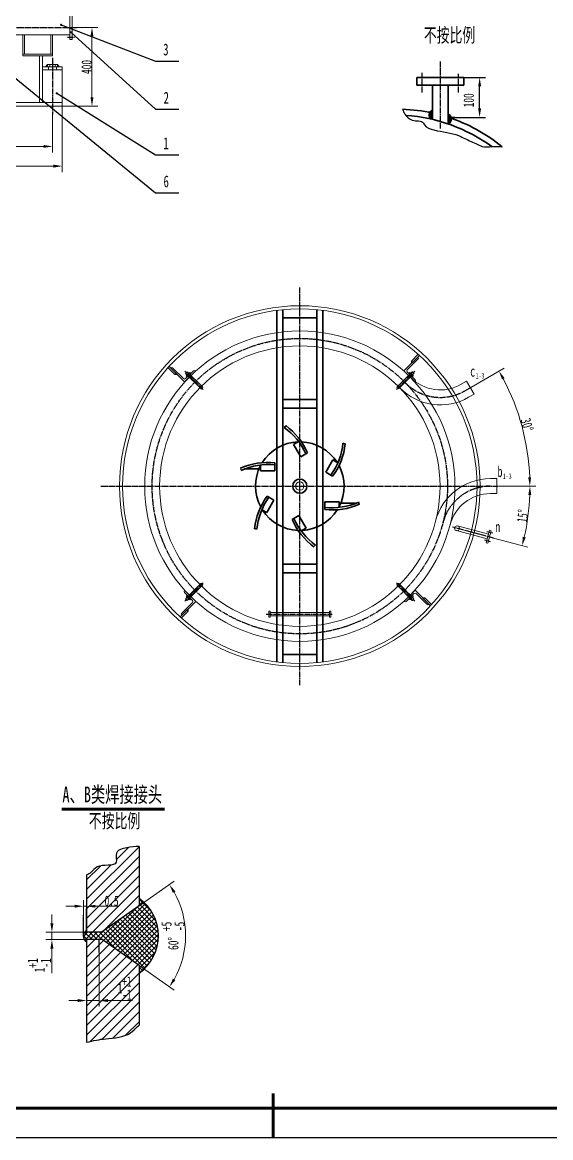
# Model space of a CAD drawing. Header units: millimetres. Extents: x 12275 to 21185, y 21638 to 34253.
# Drawn here: x 15456 to 18140, y 21638 to 27301 of the extents above; entities that cross this region are included whole.
import ezdxf

# ---------------------------------------------------------------- set-up
doc = ezdxf.new("R2010")
doc.units = ezdxf.units.MM
doc.linetypes.add('EB_DASHDOT', pattern=[39, 30, -3, 3, -3])
doc.layers.get('0').update_dxf_attribs({"lineweight": 0})
for name, color, linetype, lineweight in [('CAXA0', 7, 'Continuous', 70), ('CAXA1', 1, 'EB_DASHDOT', 25), ('CAXA3', 7, 'Continuous', 25), ('CAXA4', 3, 'Continuous', 25), ('CAXA5', 4, 'Continuous', 25)]:
    doc.layers.add(name, color=color, linetype=linetype, lineweight=lineweight)
doc.styles.add('UserTxtStyle12', font='SIMFANG.TTF', dxfattribs={"width": 0.667})
doc.styles.add('标准', font='SIMFANG.TTF', dxfattribs={"width": 0.667})

msp = doc.modelspace()

# ---------------------------------------------------------------- hatches: boundary and pattern name
at = {"layer": 'CAXA0', "linetype": 'Continuous', "lineweight": 25}
for color, points in [(0, [(15658.677, 27288.697), (15658.607, 27289.576), (15658.401, 27290.435), (15658.064, 27291.25), (15657.602, 27292.003), (15657.029, 27292.674), (15656.358, 27293.247), (15655.605, 27293.708), (15654.79, 27294.046), (15653.932, 27294.252), (15653.052, 27294.322), (15652.172, 27294.252), (15651.313, 27294.046), (15650.498, 27293.708), (15649.745, 27293.247), (15649.074, 27292.674), (15648.501, 27292.003), (15648.04, 27291.25), (15647.702, 27290.435), (15647.496, 27289.576), (15647.427, 27288.697), (15647.496, 27287.817), (15647.702, 27286.958), (15648.04, 27286.143), (15648.501, 27285.39), (15649.074, 27284.719), (15649.745, 27284.146), (15650.498, 27283.685), (15651.313, 27283.347), (15652.172, 27283.141), (15653.052, 27283.072), (15653.932, 27283.141), (15654.79, 27283.347), (15655.605, 27283.685), (15656.358, 27284.146), (15657.029, 27284.719), (15657.602, 27285.39), (15658.064, 27286.143), (15658.401, 27286.958), (15658.607, 27287.817)]), (0, [(15708.793, 27250.799), (15708.724, 27251.678), (15708.518, 27252.537), (15708.18, 27253.352), (15707.719, 27254.105), (15707.145, 27254.776), (15706.474, 27255.349), (15705.722, 27255.81), (15704.906, 27256.148), (15704.048, 27256.354), (15703.168, 27256.424), (15702.288, 27256.354), (15701.43, 27256.148), (15700.614, 27255.81), (15699.862, 27255.349), (15699.191, 27254.776), (15698.617, 27254.105), (15698.156, 27253.352), (15697.818, 27252.537), (15697.612, 27251.678), (15697.543, 27250.799), (15697.612, 27249.919), (15697.818, 27249.06), (15698.156, 27248.245), (15698.617, 27247.492), (15699.191, 27246.821), (15699.862, 27246.248), (15700.614, 27245.787), (15701.43, 27245.449), (15702.288, 27245.243), (15703.168, 27245.174), (15704.048, 27245.243), (15704.906, 27245.449), (15705.722, 27245.787), (15706.474, 27246.248), (15707.145, 27246.821), (15707.719, 27247.492), (15708.18, 27248.245), (15708.518, 27249.06), (15708.724, 27249.919)]), (256, [(15574.327, 27075.595), (15584.05, 27075.595), (15584.05, 27087.595)]), (256, [(15634.05, 27087.595), (15634.05, 27075.595), (15643.773, 27075.595)]), (0, [(15636.596, 26941.075), (15636.527, 26941.955), (15636.321, 26942.813), (15635.983, 26943.629), (15635.522, 26944.381), (15634.949, 26945.053), (15634.277, 26945.626), (15633.525, 26946.087), (15632.709, 26946.425), (15631.851, 26946.631), (15630.971, 26946.7), (15630.091, 26946.631), (15629.233, 26946.425), (15628.417, 26946.087), (15627.665, 26945.626), (15626.994, 26945.053), (15626.42, 26944.381), (15625.959, 26943.629), (15625.621, 26942.813), (15625.415, 26941.955), (15625.346, 26941.075), (15625.415, 26940.195), (15625.621, 26939.337), (15625.959, 26938.521), (15626.42, 26937.769), (15626.994, 26937.098), (15627.665, 26936.524), (15628.417, 26936.063), (15629.233, 26935.725), (15630.091, 26935.519), (15630.971, 26935.45), (15631.851, 26935.519), (15632.709, 26935.725), (15633.525, 26936.063), (15634.277, 26936.524), (15634.949, 26937.098), (15635.522, 26937.769), (15635.983, 26938.521), (15636.321, 26939.337), (15636.527, 26940.195)]), (256, [(17432.677, 25570.042), (17438.334, 25575.699), (17432.677, 25581.357)]), (256, [(16241.86, 25513.426), (16236.202, 25519.083), (16230.545, 25513.426)]), (256, [(17489.293, 24379.225), (17494.95, 24373.567), (17500.608, 24379.225)]), (256, [(16298.476, 24322.608), (16292.818, 24316.951), (16298.476, 24311.294)])]:
    msp.add_hatch(color=color, dxfattribs=at).paths.add_polyline_path(points, flags=0)
at = {"layer": 'CAXA4', "linetype": 'Continuous', "lineweight": 25}
for points in [[(17778.824, 27021.764), (17786.324, 26976.764), (17771.324, 26976.764)], [(17778.824, 26818.915), (17786.324, 26863.915), (17771.324, 26863.915)]]:
    msp.add_hatch(color=256, dxfattribs=at).paths.add_polyline_path(points, flags=0)

# ---------------------------------------------------------------- linework, layer by layer
msp.add_line((16563.809, 25037.923), (16567.1, 25026.363))
at = {"layer": 'CAXA0', "color": 0, "linetype": 'Continuous', "lineweight": 25}
for p, q in [((14714.181, 27595.33), (16131.772, 26435.153)), ((15653.052, 27288.697), (16131.772, 27104.878)), ((15703.168, 27250.799), (16131.772, 26859.755)), ((16131.772, 27104.878), (16251.772, 27104.878)), ((15630.971, 26941.075), (16131.772, 26628.648)), ((16131.772, 26859.755), (16251.772, 26859.755)), ((16131.772, 26628.648), (16251.772, 26628.648)), ((16131.772, 26435.153), (16251.772, 26435.153))]:
    msp.add_line(p, q, dxfattribs=at)
at = {"layer": 'CAXA0', "linetype": 'Continuous', "lineweight": 18}
for p, q in [((15697.099, 27213.595), (15697.099, 27337.595)), ((15709.099, 27213.595), (15709.099, 27337.595)), ((14843.099, 27237.595), (15697.099, 27237.595)), ((15459.05, 27237.595), (15459.05, 27131.095)), ((15467.05, 27237.595), (15467.05, 27139.095)), ((15601.05, 27237.595), (15601.05, 27139.095)), ((15609.05, 27237.595), (15609.05, 27131.095)), ((15697.099, 27213.595), (15709.099, 27213.595)), ((15459.05, 27139.095), (15609.05, 27139.095)), ((15459.05, 27131.095), (15609.05, 27131.095)), ((15543.05, 27131.095), (15543.05, 26893.595)), ((15559.05, 27131.095), (15559.05, 26893.595)), ((15559.05, 27075.595), (15659.05, 27075.595)), ((15584.05, 27087.595), (15574.327, 27075.595)), ((15584.05, 27087.595), (15584.05, 27075.595)), ((15584.05, 27087.595), (15634.05, 27087.595)), ((15589.05, 27075.595), (15589.05, 27059.595)), ((15595.55, 27087.595), (15595.55, 27075.595)), ((15622.55, 27087.595), (15622.55, 27075.595)), ((15629.05, 27075.595), (15629.05, 27059.595)), ((15634.05, 27087.595), (15643.773, 27075.595)), ((15634.05, 27087.595), (15634.05, 27075.595)), ((15659.05, 27075.595), (15659.05, 26875.595)), ((15559.05, 27059.595), (15659.05, 27059.595)), ((13627.05, 26893.595), (15659.05, 26893.595)), ((13627.05, 26875.595), (15659.05, 26875.595)), ((17394.471, 25531.836), (17473.044, 25610.409)), ((17432.677, 25581.357), (17467.11, 25615.789)), ((16230.545, 25513.426), (16196.112, 25547.859)), ((16280.066, 25475.22), (16201.492, 25553.793)), ((16274.408, 25492.192), (16220.664, 25545.936)), ((17411.443, 25537.493), (17465.187, 25591.238)), ((17432.677, 25570.042), (17432.677, 25581.357)), ((17438.334, 25575.699), (17432.677, 25581.357)), ((16236.202, 25519.083), (16230.545, 25513.426)), ((16241.86, 25513.426), (16230.545, 25513.426)), ((16336.639, 25531.793), (16280.066, 25475.22)), ((16285.699, 25519.078), (16292.771, 25526.15)), ((16285.699, 25517.664), (16294.185, 25526.15)), ((16285.699, 25517.664), (16285.699, 25519.078)), ((16312.61, 25492.168), (16285.699, 25519.078)), ((16362.054, 25441.309), (16285.699, 25517.664)), ((16325.324, 25531.793), (16285.723, 25492.192)), ((16294.204, 25500.673), (16289.145, 25505.732)), ((16290.559, 25508.561), (16303.288, 25521.29)), ((16292.771, 25526.15), (16294.185, 25526.15)), ((16319.681, 25499.239), (16292.771, 25526.15)), ((16370.54, 25449.795), (16294.185, 25526.15)), ((16303.381, 25498.535), (16297.724, 25504.192)), ((16311.176, 25517.645), (16306.117, 25522.704)), ((16313.314, 25508.468), (16307.657, 25514.125)), ((16311.902, 25491.46), (16320.388, 25499.946)), ((17360.56, 25449.848), (17436.915, 25526.203)), ((17369.046, 25441.362), (17445.401, 25517.717)), ((17451.044, 25475.263), (17394.471, 25531.836)), ((17410.712, 25499.999), (17419.198, 25491.513)), ((17411.419, 25499.292), (17438.329, 25526.203)), ((17451.044, 25486.577), (17411.443, 25526.179)), ((17417.786, 25508.521), (17423.443, 25514.178)), ((17418.49, 25492.22), (17445.401, 25519.131)), ((17419.924, 25517.698), (17424.983, 25522.757)), ((17427.719, 25498.588), (17433.376, 25504.245)), ((17427.812, 25521.343), (17440.541, 25508.614)), ((17436.896, 25500.726), (17441.955, 25505.785)), ((17436.915, 25526.203), (17438.329, 25526.203)), ((17436.915, 25526.203), (17445.401, 25517.717)), ((17438.329, 25526.203), (17445.401, 25519.131)), ((17445.401, 25519.131), (17445.401, 25517.717)), ((17685.08, 25463.354), (17712.595, 25479.24)), ((17750.595, 25413.422), (17712.595, 25479.24)), ((17723.08, 25397.536), (17750.595, 25413.422)), ((17833.81, 24984.325), (17865.576, 24984.325)), ((17865.576, 24908.325), (17865.576, 24984.325)), ((17833.81, 24908.325), (17865.576, 24908.325)), ((17816.701, 24678.517), (17660.624, 24720.337)), ((17823.172, 24702.665), (17667.095, 24744.486)), ((17828.348, 24721.983), (17811.525, 24659.198)), ((17838.007, 24719.395), (17821.184, 24656.61)), ((17838.007, 24719.395), (17828.348, 24721.983)), ((17821.184, 24656.61), (17811.525, 24659.198)), ((16280.109, 24417.388), (16336.682, 24360.815)), ((16362.107, 24451.289), (16285.752, 24374.934)), ((16370.593, 24442.803), (16294.238, 24366.448)), ((17360.613, 24442.856), (17436.968, 24366.501)), ((17369.099, 24451.342), (17445.454, 24374.987)), ((17394.514, 24360.858), (17451.087, 24417.431)), ((17451.087, 24417.431), (17529.66, 24338.858)), ((16336.682, 24360.815), (16258.109, 24282.241)), ((16319.71, 24355.157), (16265.965, 24301.413)), ((16280.109, 24406.073), (16319.71, 24366.472)), ((16312.662, 24400.43), (16285.752, 24373.52)), ((16285.752, 24373.52), (16285.752, 24374.934)), ((16294.238, 24366.448), (16285.752, 24374.934)), ((16292.823, 24366.448), (16285.752, 24373.52)), ((16294.257, 24391.925), (16289.198, 24386.866)), ((16303.341, 24371.308), (16290.612, 24384.037)), ((16319.734, 24393.359), (16292.823, 24366.448)), ((16294.238, 24366.448), (16292.823, 24366.448)), ((16303.434, 24394.063), (16297.776, 24388.406)), ((16311.229, 24374.953), (16306.17, 24369.894)), ((16313.367, 24384.13), (16307.709, 24378.473)), ((16320.441, 24392.651), (16311.955, 24401.137)), ((17405.828, 24360.858), (17445.43, 24400.459)), ((17419.25, 24401.19), (17410.764, 24392.704)), ((17411.471, 24393.411), (17438.382, 24366.501)), ((17417.839, 24384.183), (17423.496, 24378.525)), ((17418.543, 24400.483), (17445.454, 24373.572)), ((17419.977, 24375.006), (17425.036, 24369.946)), ((17427.772, 24394.116), (17433.429, 24388.458)), ((17440.594, 24384.09), (17427.865, 24371.361)), ((17436.949, 24391.978), (17442.008, 24386.918)), ((17445.454, 24374.987), (17436.968, 24366.501)), ((17438.382, 24366.501), (17436.968, 24366.501)), ((17445.454, 24373.572), (17438.382, 24366.501)), ((17445.454, 24374.987), (17445.454, 24373.572)), ((17456.744, 24400.459), (17510.489, 24346.714)), ((17489.293, 24379.225), (17500.608, 24379.225)), ((17494.95, 24373.567), (17500.608, 24379.225)), ((17500.608, 24379.225), (17535.04, 24344.792)), ((16298.476, 24311.294), (16264.043, 24276.861)), ((16292.818, 24316.951), (16298.476, 24311.294)), ((16298.476, 24322.608), (16298.476, 24311.294)), ((16715.576, 24312.325), (16707.576, 24312.325)), ((16707.576, 24312.325), (16707.576, 24280.325)), ((16715.576, 24312.325), (16715.576, 24280.325)), ((16715.576, 24304.325), (17015.576, 24304.325)), ((17015.576, 24312.325), (17023.576, 24312.325)), ((17015.576, 24312.325), (17015.576, 24280.325)), ((17023.576, 24312.325), (17023.576, 24280.325)), ((16715.576, 24280.325), (16707.576, 24280.325)), ((16715.576, 24288.325), (17015.576, 24288.325)), ((17015.576, 24280.325), (17023.576, 24280.325))]:
    msp.add_line(p, q, dxfattribs=at)
at = {"layer": 'CAXA0', "linetype": 'Continuous', "lineweight": 35}
for p, q in [((17698.402, 27021.764), (17459.465, 27021.764)), ((17459.465, 27021.764), (17459.465, 26981.941)), ((17698.402, 26981.941), (17698.402, 27021.764)), ((17459.465, 26981.941), (17698.402, 26981.941)), ((17539.11, 26981.941), (17539.11, 26808.438)), ((17618.756, 26981.941), (17618.756, 26785.476)), ((17652.293, 26818.915), (17621.974, 26818.915)), ((16749.456, 25838.803), (16749.456, 24053.819)), ((16778.489, 25842.102), (16778.489, 24050.519)), ((16952.685, 25842.102), (16952.685, 24050.519)), ((16981.718, 25838.803), (16981.718, 24053.819)), ((16778.489, 25801.142), (16952.685, 25801.142)), ((16778.489, 25386.63), (16952.685, 25386.63)), ((16778.489, 25343.081), (16952.685, 25343.081)), ((16786.448, 25244.104), (16795.825, 25253.346)), ((16859.155, 25172.86), (16834.023, 25158.325)), ((16834.023, 25158.325), (16870.363, 25095.495)), ((17084.292, 25163.8), (17096.984, 25160.302)), ((16870.363, 25095.495), (16904.866, 25115.451)), ((16658.099, 25033.413), (16584.118, 25033.413)), ((16666.033, 25053.659), (16666.056, 25024.626)), ((16738.638, 25024.683), (16738.607, 25064.542)), ((17033.793, 25079.71), (16997.55, 25016.824)), ((17058.947, 25065.213), (17033.793, 25079.71)), ((16666.056, 25024.626), (16738.638, 25024.683)), ((16997.55, 25016.824), (17032.085, 24996.921)), ((16697.858, 24812.314), (16734.101, 24875.2)), ((16734.101, 24875.2), (16699.566, 24895.102)), ((17065.595, 24867.397), (16993.013, 24867.341)), ((16993.013, 24867.341), (16993.044, 24827.481)), ((17065.617, 24838.364), (17065.595, 24867.397)), ((17163.669, 24865.708), (17166.985, 24852.967)), ((16672.704, 24826.811), (16697.858, 24812.314)), ((17149.103, 24859.216), (17073.024, 24859.216)), ((16861.288, 24796.529), (16826.784, 24776.572)), ((16897.628, 24733.699), (16861.288, 24796.529)), ((16647.359, 24728.223), (16634.666, 24731.722)), ((16872.496, 24719.163), (16897.628, 24733.699)), ((16945.203, 24647.92), (16935.827, 24638.677)), ((16778.489, 24549.541), (16952.685, 24549.541)), ((16778.489, 24505.991), (16952.685, 24505.991)), ((16778.489, 24091.48), (16952.685, 24091.48))]:
    msp.add_line(p, q, dxfattribs=at)
at = {"layer": 'CAXA0', "linetype": 'Continuous', "lineweight": 70}
for p, q in [((16730.134, 21638.091), (16730.134, 21863.091)), ((21035.134, 21788.091), (12650.134, 21788.091))]:
    msp.add_line(p, q, dxfattribs=at)
at = {"layer": 'CAXA0', "linetype": 'Continuous', "lineweight": 25}
msp.add_line((21185.134, 21638.091), (12275.134, 21638.091), dxfattribs=at)
at = {"layer": 'CAXA0', "linetype": 'Continuous', "lineweight": 18}
for centre, radius in [((16865.576, 24946.325), 916), ((16865.576, 24946.325), 900), ((16865.562, 24946.315), 788), ((16865.562, 24946.315), 712), ((16865.562, 24946.315), 21.071), ((17663.859, 24732.411), 12.5)]:
    msp.add_circle(centre, radius, dxfattribs=at)
at = {"layer": 'CAXA0', "linetype": 'Continuous', "lineweight": 35}
msp.add_circle((16865.562, 24946.315), 36.291, dxfattribs=at)
for centre, radius, start, end in [((17356.522, 26009.489), 851.15, 77.612645, 87.939326), ((17547.403, 26830.957), 25.444, 109.021976, 236.285153), ((17344.133, 25982.529), 848.611, 54.169692, 85.952699), ((17607.616, 26810.178), 27.205, 296.330397, 65.931073), ((17356.522, 26009.489), 851.15, 50.838752, 72.055595), ((16584.535, 24967.123), 343.166, 24.696834, 54.040107), ((16590.735, 24977.371), 343.139, 23.728567, 53.588844), ((16865.562, 24946.315), 225.004, 92.397517, 147.990062), ((16865.562, 24946.315), 225.004, 32.542504, 87.873249), ((16743.463, 25200.172), 343.166, 324.696834, 354.040107), ((16755.438, 25199.926), 343.139, 323.728567, 353.588844), ((16701.123, 24723.456), 343.139, 83.728567, 113.588844), ((16706.897, 24712.963), 343.166, 84.696834, 114.040107), ((16865.562, 24946.315), 225.004, 152.469486, 208.00478), ((16865.562, 24946.315), 225.004, 332.760876, 27.771109), ((16976.213, 24692.097), 343.139, 143.728567, 173.588844), ((16988.187, 24691.852), 343.166, 144.696834, 174.040107), ((17024.754, 25179.06), 343.166, 264.696834, 294.040107), ((16865.562, 24946.315), 225.004, 212.68732, 267.902924), ((16865.562, 24946.315), 225.004, 272.833731, 327.786068), ((17030.528, 25168.567), 343.139, 263.728567, 293.588844), ((17140.916, 24914.653), 343.139, 203.728567, 233.588844), ((17147.116, 24924.9), 343.166, 204.696834, 234.040107)]:
    msp.add_arc(centre, radius, start, end, dxfattribs=at)
at = {"layer": 'CAXA0', "linetype": 'Continuous', "lineweight": 18}
for centre, radius, start, end in [((17459.53, 25596.895), 8.001, 315, 45), ((16215.006, 25540.279), 8.001, 45, 135), ((16280.066, 25497.849), 8.001, 225, 315), ((16294.095, 25505.025), 5, 98.130102, 171.869898), ((16310.006, 25501.843), 18.502, 116.075356, 153.924644), ((16306.824, 25517.754), 5, 98.130102, 171.869898), ((16330.982, 25526.136), 8.001, 45, 135), ((17417.1, 25531.836), 8.001, 135, 225), ((17424.276, 25517.807), 5, 8.130102, 81.869898), ((17579.08, 25646.952), 212, 224.478125, 300), ((17421.094, 25501.896), 18.502, 26.075356, 63.924644), ((17437.005, 25505.078), 5, 8.130102, 81.869898), ((17445.387, 25480.92), 8.001, 315, 45), ((16366.297, 25445.552), 6.001, 225, 45), ((17364.803, 25445.605), 6.001, 135, 315), ((17579.08, 25646.952), 288, 224.478125, 300), ((17833.81, 24696.325), 288, 90, 165.523101), ((17833.81, 24696.325), 212, 90, 165.523101), ((16285.766, 24411.731), 8.001, 135, 225), ((16366.35, 24447.046), 6.001, 315, 135), ((17364.856, 24447.099), 6.001, 45, 225), ((16294.148, 24387.573), 5, 188.130102, 261.869898), ((16310.059, 24390.755), 18.502, 206.075356, 243.924644), ((16306.877, 24374.844), 5, 188.130102, 261.869898), ((16314.053, 24360.815), 8.001, 315, 45), ((17400.171, 24366.515), 8.001, 225, 315), ((17424.329, 24374.897), 5, 278.130102, 351.869898), ((17421.147, 24390.808), 18.502, 296.075356, 333.924644), ((17437.058, 24387.626), 5, 278.130102, 351.869898), ((17451.087, 24394.802), 8.001, 45, 135), ((16271.623, 24295.755), 8.001, 135, 225), ((17516.146, 24352.372), 8.001, 225, 315)]:
    msp.add_arc(centre, radius, start, end, dxfattribs=at)
at = {"layer": 'CAXA1', "linetype": 'EB_DASHDOT', "lineweight": 25}
for p, q in [((14843.099, 27275.595), (15733.144, 27275.595)), ((15685.099, 27225.595), (15721.099, 27225.595)), ((15609.05, 27120.445), (15609.05, 26832.879)), ((17578.933, 27101.821), (17578.933, 26761.645)), ((17486.404, 26944.499), (17486.404, 27044.528)), ((17671.462, 26944.499), (17671.462, 27040.577)), ((16865.576, 23935.325), (16865.576, 25957.325)), ((16374.982, 25436.867), (16282.148, 25529.701)), ((17356.118, 25436.92), (17448.952, 25529.754)), ((17704.08, 25430.445), (17734.193, 25447.831)), ((15854.576, 24946.325), (17876.576, 24946.325)), ((17849.347, 24682.71), (17641.093, 24738.512)), ((17845.078, 24707.148), (17816.1, 24714.912)), ((17833.431, 24663.681), (17804.454, 24671.446)), ((16375.035, 24455.731), (16282.2, 24362.897)), ((17356.171, 24455.784), (17449.005, 24362.949)), ((16695.46, 24296.325), (17029.72, 24296.325))]:
    msp.add_line(p, q, dxfattribs=at)
msp.add_circle((16865.562, 24946.315), 750, dxfattribs=at)
for centre, start, end in [((17579.08, 25646.952), 224.478125, 300), ((17833.81, 24696.325), 90, 165.523101)]:
    msp.add_arc(centre, 250, start, end, dxfattribs=at)
at = {"layer": 'CAXA3', "linetype": 'Continuous', "lineweight": 70}
msp.add_line((15657.517, 23305.901), (16178.032, 23305.901), dxfattribs=at)
at = {"layer": 'CAXA3', "linetype": 'Continuous', "lineweight": 25}
for p, q in [((16049.002, 23116.767), (16049.002, 22814.547)), ((15782.814, 22972.596), (15782.814, 22681.069)), ((15766.81, 22658.999), (15766.81, 22768.678)), ((16049.002, 22814.547), (15858.376, 22681.069)), ((15858.376, 22681.069), (15782.814, 22681.069)), ((15861.106, 22643.57), (15782.814, 22643.57)), ((15782.814, 22643.57), (15782.814, 22122.346)), ((16049.002, 22512.004), (15861.106, 22643.57)), ((16049.002, 22512.004), (16049.002, 22209.216))]:
    msp.add_line(p, q, dxfattribs=at)
for centre, radius, start, end in [((15915.288, 22663.311), 232.093, 305.178149, 55.141831), ((15801.155, 22662.569), 35.012, 119.991553, 238.409039)]:
    msp.add_arc(centre, radius, start, end, dxfattribs=at)
at = {"layer": 'CAXA4', "linetype": 'Continuous', "lineweight": 18}
for p, q in [((15733.144, 27275.595), (15839.881, 27275.595)), ((15809.881, 27230.595), (15809.881, 26920.595)), ((15659.05, 26875.595), (15839.881, 26875.595)), ((15659.05, 26875.595), (15659.05, 26541.266)), ((15609.05, 26832.879), (15609.05, 26641.258)), ((13722.05, 26671.258), (15564.05, 26671.258)), ((13672.05, 26571.266), (15614.05, 26571.266)), ((17734.193, 25447.831), (17903.365, 25545.503)), ((17876.576, 24946.325), (18064.424, 24946.325)), ((17876.576, 24946.325), (18063.914, 24946.325)), ((17849.347, 24682.71), (18023.573, 24636.027)), ((16049.002, 22814.547), (16228.023, 22939.899)), ((15766.81, 22768.678), (15766.81, 22843.457)), ((15782.814, 22681.069), (15782.814, 22843.457)), ((15606.254, 22726.069), (15606.254, 22771.069)), ((15721.81, 22813.457), (15676.81, 22813.457)), ((15766.81, 22813.457), (15782.814, 22813.457)), ((15827.814, 22813.457), (15948.134, 22813.457)), ((15782.814, 22681.069), (15576.254, 22681.069)), ((15606.254, 22681.069), (15606.254, 22643.57)), ((15782.814, 22643.57), (15576.254, 22643.57)), ((15606.254, 22598.57), (15606.254, 22473.247)), ((15782.814, 22643.57), (15782.814, 22304.327)), ((15845.78, 22643.57), (15845.78, 22304.327)), ((16049.002, 22512.004), (16228.023, 22386.652)), ((15737.814, 22334.327), (15692.814, 22334.327)), ((15782.814, 22334.327), (15845.78, 22334.327)), ((15890.78, 22334.327), (16016.102, 22334.327))]:
    msp.add_line(p, q, dxfattribs=at)
at = {"layer": 'CAXA4', "linetype": 'Continuous', "lineweight": 25}
for p, q in [((17698.402, 27021.764), (17808.824, 27021.764)), ((17778.824, 26863.915), (17778.824, 26976.764)), ((17652.293, 26818.915), (17808.824, 26818.915)), ((15782.814, 22848.987), (16049.002, 23115.176)), ((15932.987, 23048.492), (15996.19, 23111.696)), ((15782.814, 22799.656), (16049.002, 23065.844)), ((15782.814, 22898.319), (15907.787, 23023.292)), ((15782.814, 22947.651), (15852.438, 23017.276)), ((15782.814, 22750.324), (16049.002, 23016.512)), ((15782.814, 22700.992), (16049.002, 22967.181)), ((15812.222, 22681.069), (16049.002, 22917.849)), ((15868.977, 22688.492), (16049.002, 22868.517)), ((15782.814, 22681.069), (15782.814, 22802.225)), ((15782.814, 22643.57), (15782.814, 22254.927)), ((15782.814, 22552.997), (15868.329, 22638.512)), ((15782.814, 22503.665), (15897.344, 22618.196)), ((15782.814, 22454.333), (15926.359, 22597.879)), ((15845.78, 22578.642), (15845.78, 22643.57)), ((15782.814, 22405.002), (15955.374, 22577.562)), ((15782.814, 22355.67), (15984.389, 22557.246)), ((15782.814, 22306.338), (16013.405, 22536.929)), ((15782.814, 22257.006), (16042.42, 22516.613)), ((15782.814, 22207.675), (16049.002, 22473.863)), ((15782.814, 22158.343), (16049.002, 22424.532)), ((15800.142, 22126.34), (16049.002, 22375.2)), ((15860.983, 22137.849), (16049.002, 22325.868))]:
    msp.add_line(p, q, dxfattribs=at)
at = {"layer": 'CAXA4', "linetype": 'Continuous', "lineweight": 18}
for centre, radius, start, end in [((16865.559, 24946.325), 1168.356, 2.206922, 27.793078), ((16865.522, 24946.325), 1168.902, 347.205889, 357.794111), ((15832.964, 22663.275), 452.278, 330.703073, 29.296927)]:
    msp.add_arc(centre, radius, start, end, dxfattribs=at)
at = {"layer": 'CAXA4', "linetype": 'Continuous', "lineweight": 25}
for points, knots in [([(17387.127, 26860.089), (17390.168, 26851.592), (17401.938, 26828.882), (17434.357, 26793.207), (17487.303, 26806.414), (17503.892, 26766.386), (17573.512, 26744.996), (17644.174, 26741.625), (17713.883, 26705.37), (17754.292, 26689.705), (17798.099, 26665.883), (17832.27, 26670.172), (17865.635, 26672.22), (17883.068, 26670.726), (17893.467, 26669.513), (17894.027, 26669.447)], [0, 0, 0, 0, 27.41243255, 76.94514619, 135.4518951, 145.71970839, 201.49434105, 331.34676368, 366.57815739, 436.62316825, 463.85097093, 514.69593177, 535.65181517, 565.62132968, 567.3292081, 567.3292081, 567.3292081, 567.3292081]), ([(16049.002, 23116.767), (16028.811, 23117.826), (15991.017, 23111.852), (15922.16, 23095.585), (15949.976, 23004.204), (15842.865, 23034.907), (15810.745, 22986.769), (15790.921, 22975.946), (15782.814, 22972.596)], [0, 0, 0, 0, 63.83906037, 123.1462365, 170.2104994, 271.36013961, 313.46179778, 339.96972671, 339.96972671, 339.96972671, 339.96972671]), ([(15782.814, 22122.346), (15799.154, 22126.871), (15831.294, 22134.299), (15905.633, 22144.688), (15988.473, 22146.825), (16032.047, 22194.02), (16046.591, 22207.094), (16049.002, 22209.216)], [0, 0, 0, 0, 51.01805616, 99.08011335, 228.99653548, 278.11897704, 287.79655795, 287.79655795, 287.79655795, 287.79655795])]:
    msp.add_open_spline(points, degree=3, knots=knots, dxfattribs=at)
at = {"layer": 'CAXA4', "linetype": 'Continuous'}
for points in [[(15802.381, 27230.595), (15817.381, 27230.595), (15809.881, 27275.595)], [(15802.381, 26920.595), (15817.381, 26920.595), (15809.881, 26875.595)], [(15564.05, 26678.758), (15564.05, 26663.758), (15609.05, 26671.258)], [(15614.05, 26578.766), (15614.05, 26563.766), (15659.05, 26571.266)], [(17892.564, 25487.482), (17905.696, 25494.73), (17877.385, 25530.503)], [(18040.546, 24991.461), (18025.549, 24991.173), (18033.914, 24946.325)], [(18026.059, 24901.478), (18041.057, 24901.189), (18034.424, 24946.325)], [(18012.683, 24685.673), (17998.122, 24689.275), (17994.595, 24643.791)], [(16221.043, 22880.6), (16233.744, 22888.582), (16203.448, 22922.691)], [(15721.81, 22820.957), (15721.81, 22805.957), (15766.81, 22813.457)], [(15827.814, 22820.957), (15827.814, 22805.957), (15782.814, 22813.457)], [(15598.754, 22726.069), (15613.754, 22726.069), (15606.254, 22681.069)], [(15598.754, 22598.57), (15613.754, 22598.57), (15606.254, 22643.57)], [(16233.744, 22437.969), (16221.043, 22445.95), (16203.448, 22403.859)], [(15737.814, 22341.827), (15737.814, 22326.827), (15782.814, 22334.327)], [(15890.78, 22341.827), (15890.78, 22326.827), (15845.78, 22334.327)]]:
    msp.add_solid(points, dxfattribs=at)
at = {"layer": 'CAXA5', "linetype": 'Continuous', "lineweight": 25}
for p, q in [((17526.749, 26843.443), (17537.842, 26854.536)), ((17528.733, 26848.243), (17530.118, 26849.627)), ((17529.085, 26842.963), (17539.11, 26852.989)), ((17531.415, 26842.477), (17539.11, 26850.173)), ((17533.739, 26841.985), (17539.11, 26847.357)), ((17536.058, 26841.488), (17539.11, 26844.541)), ((17521.97, 26830.217), (17533.739, 26841.985)), ((17522.051, 26833.113), (17531.415, 26842.477)), ((17522.181, 26827.611), (17536.058, 26841.488)), ((17522.556, 26836.434), (17529.085, 26842.963)), ((17522.613, 26825.228), (17538.371, 26840.986)), ((17523.227, 26823.026), (17539.11, 26838.909)), ((17523.824, 26840.518), (17526.749, 26843.443)), ((17523.997, 26820.98), (17539.11, 26836.093)), ((17524.906, 26819.072), (17539.11, 26833.277)), ((17525.941, 26817.292), (17539.11, 26830.461)), ((17527.094, 26815.629), (17539.11, 26827.645)), ((17528.362, 26814.081), (17539.11, 26824.83)), ((17529.74, 26812.643), (17539.11, 26822.014)), ((17531.229, 26811.316), (17539.11, 26819.198)), ((17532.829, 26810.101), (17539.11, 26816.382)), ((17534.953, 26809.408), (17539.11, 26813.566)), ((17537.238, 26808.878), (17539.11, 26810.75)), ((17538.371, 26840.986), (17539.11, 26841.725)), ((17618.728, 26834.15), (17619.317, 26834.738)), ((17618.783, 26831.388), (17621.164, 26833.77)), ((17618.837, 26828.627), (17622.897, 26832.686)), ((17618.892, 26825.866), (17624.52, 26831.494)), ((17618.946, 26823.104), (17626.039, 26830.196)), ((17619.001, 26820.343), (17627.453, 26828.795)), ((17619.055, 26817.581), (17628.765, 26827.291)), ((17619.11, 26814.82), (17629.971, 26825.681)), ((17619.164, 26812.059), (17619.592, 26812.486)), ((17619.219, 26809.297), (17621.709, 26811.787)), ((17619.273, 26806.536), (17623.821, 26811.083)), ((17619.328, 26803.774), (17625.928, 26810.375)), ((17619.382, 26801.013), (17628.031, 26809.662)), ((17619.437, 26798.252), (17630.13, 26808.944)), ((17619.491, 26795.49), (17632.223, 26808.222)), ((17619.546, 26792.729), (17634.313, 26807.496)), ((17619.592, 26812.486), (17631.07, 26823.964)), ((17619.6, 26789.967), (17634.246, 26804.613)), ((17619.655, 26787.206), (17633.098, 26800.649)), ((17621.709, 26811.787), (17632.054, 26822.132)), ((17623.016, 26787.751), (17630.043, 26794.778)), ((17623.821, 26811.083), (17632.916, 26820.179)), ((17625.928, 26810.375), (17633.645, 26818.091)), ((17628.031, 26809.662), (17634.223, 26815.853)), ((17630.13, 26808.944), (17634.625, 26813.44)), ((17632.223, 26808.222), (17634.814, 26810.813)), ((17634.313, 26807.496), (17634.726, 26807.909)), ((15882.837, 22628.354), (16080.651, 22826.168)), ((16112.154, 22786.239), (16049.002, 22849.391)), ((16049.002, 22843.851), (16054.311, 22849.16)), ((16049.002, 22819.185), (16067.948, 22838.132)), ((16134.675, 22739.052), (16049.002, 22824.725)), ((15868.329, 22638.512), (16033.53, 22803.713)), ((15897.344, 22618.196), (16092.425, 22813.277)), ((15911.852, 22608.037), (16103.262, 22799.448)), ((15926.359, 22597.879), (16113.134, 22784.654)), ((15940.867, 22587.721), (16121.997, 22768.851)), ((16141.027, 22609.371), (15982.451, 22767.947)), ((16144.99, 22630.074), (15996.958, 22778.105)), ((16147.134, 22652.595), (16011.466, 22788.264)), ((16146.951, 22677.444), (16025.973, 22798.422)), ((16033.53, 22803.713), (16049.002, 22819.185)), ((16143.505, 22705.557), (16040.481, 22808.58)), ((15848.721, 22643.57), (15951.253, 22746.102)), ((16101.839, 22525.23), (15909.913, 22717.156)), ((16111.845, 22539.889), (15924.42, 22727.314)), ((16120.849, 22555.551), (15938.928, 22737.472)), ((16128.785, 22572.281), (15953.436, 22747.63)), ((15955.374, 22577.562), (16129.781, 22751.969)), ((16135.557, 22590.175), (15967.943, 22757.789)), ((15969.882, 22567.404), (16136.385, 22733.907)), ((15984.389, 22557.246), (16141.662, 22714.518)), ((15786.171, 22643.57), (15766.157, 22663.584)), ((15766.255, 22659.767), (15787.556, 22681.069)), ((15810.837, 22643.57), (15772.181, 22682.226)), ((15772.962, 22641.808), (15812.222, 22681.069)), ((15835.503, 22643.57), (15798.004, 22681.069)), ((15799.389, 22643.57), (15836.888, 22681.069)), ((15860.169, 22643.57), (15822.67, 22681.069)), ((15824.055, 22643.57), (15868.977, 22688.492)), ((15940.258, 22588.147), (15847.336, 22681.069)), ((16022.534, 22530.537), (15866.39, 22686.681)), ((16078.971, 22498.765), (15880.898, 22696.839)), ((16090.873, 22511.53), (15895.405, 22706.997)), ((15998.897, 22547.088), (16145.398, 22693.589)), ((16013.405, 22536.929), (16147.261, 22670.786)), ((15782.814, 22602.329), (15824.055, 22643.57)), ((16027.912, 22526.771), (16146.702, 22645.561)), ((16042.42, 22516.613), (16142.691, 22616.884)), ((16049.002, 22498.529), (16132.791, 22582.318)), ((16049.002, 22473.863), (16105.598, 22530.459)), ((16066.142, 22486.929), (16049.002, 22504.069)), ((16052.376, 22476.029), (16049.002, 22479.403)), ((15917.992, 22145.526), (16049.002, 22276.536)), ((15979.095, 22157.297), (16049.002, 22227.205))]:
    msp.add_line(p, q, dxfattribs=at)

# ---------------------------------------------------------------- texts
at = {"layer": 'CAXA0', "color": 0, "style": 'UserTxtStyle12', "width": 0.667}
for s, p in [('3', (16171.576, 27133.519)), ('2', (16173.739, 26888.396)), ('1', (16172.441, 26657.288)), ('6', (16173.306, 26463.794))]:
    msp.add_text(s, height=60, dxfattribs=at).set_placement(p)
at = {"layer": 'CAXA4', "style": '标准', "width": 0.667}
for s, height, p in [('不按比例', 71.681, (17495.512, 27200.449)), ('c', 54.75, (17731.024, 25502.38)), ('1-3', 27.375, (17758.457, 25492.837)), ('b', 54.75, (17869.879, 24992.765)), ('1-3', 27.375, (17896.719, 24983.222)), ('n', 54.75, (17858.187, 24712.724)), ('A、B类焊接接头', 79.5655, (15659.933, 23341.134)), ('不按比例', 71.681, (15794.072, 23210.795)), ('0.5', 52.5, (15873.752, 22814.432)), ('+1', 52.5, (15963.448, 22405.302)), ('1', 52.5, (15940.734, 22370.302)), ('-1', 52.5, (15963.448, 22338.991))]:
    msp.add_text(s, height=height, dxfattribs=at).set_placement(p)
for s, rotation, p in [('400', 90, (15808.906, 27038.874)), ('100', 90, (17749.515, 26869.542)), ('30%%D', 285, (17985.86, 25283.252)), ('15%%D', 82.5, (18018.874, 24759.068)), ('+5', 90, (16214.267, 22686.936)), ('-5', 90, (16280.578, 22686.936)), ('60%%D', 90, (16249.267, 22591.537)), ('+1', 90, (15535.279, 22500.916)), ('-1', 90, (15601.59, 22500.916)), ('1', 90, (15570.279, 22478.202))]:
    msp.add_text(s, height=52.5, rotation=rotation, dxfattribs=at).set_placement(p)

doc.saveas('drawing.dxf')
